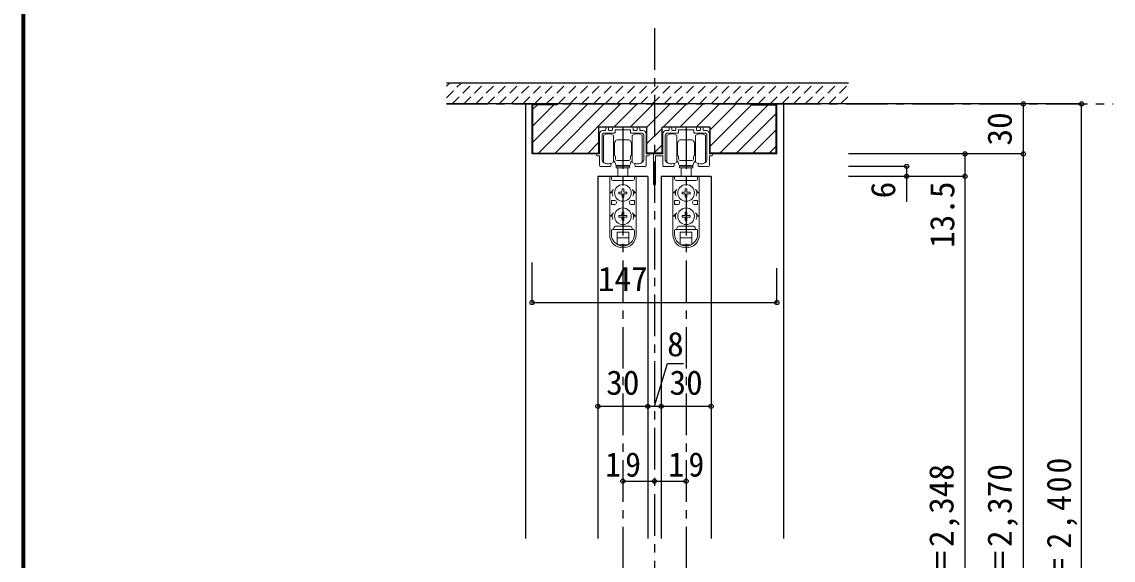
# Model space of a CAD drawing. Units: millimetres, scale not verified. Extents: x -973 to 977, y -718 to 696.
# Drawn here: x -973 to -318, y -322 to 1 of the extents above; entities that cross this region are included whole.
import ezdxf
from ezdxf.enums import TextEntityAlignment as Align

# ---------------------------------------------------------------- set-up
doc = ezdxf.new("R2010")
doc.units = ezdxf.units.MM
doc.header["$LTSCALE"] = 5
doc.header["$PDMODE"] = 32
doc.header["$PDSIZE"] = 2.5
doc.linetypes.add('CHAIN1', pattern=[8, 5, -1, 1, -1])
doc.linetypes.add('DASHED1', pattern=[1.8, 1.2, -0.6])
for name, color, linetype in [('0-1_通り芯', 4, 'CHAIN1'), ('0-4_枠', 3, 'Continuous'), ('0-6_扉', 6, 'Continuous'), ('0-B_寸法', 4, 'Continuous'), ('0-C_ハッチ', 4, 'DASHED1'), ('F-1_枠', 6, 'Continuous')]:
    doc.layers.add(name, color=color, linetype=linetype)
doc.layers.add('0-7_金物', color=7, linetype='Continuous', lineweight=18)
doc.styles.add('ＭＳ ゴシック', font='')
doc.styles.get('ＭＳ ゴシック').set_extended_font_data('MS Gothic')

# ---------------------------------------------------------------- blocks, each defined once
blk = doc.blocks.new('戸車(上吊)')
at = {"layer": '0-7_金物'}
for p, q in [((-11.601, 12.792), (-11.601, 28.792)), ((-5.601, 28.792), (-5.601, 20.792)), ((-3.501, 26.292), (-0.001, 26.292)), ((3.499, 26.292), (-0.001, 26.292)), ((5.599, 28.792), (5.599, 20.792)), ((11.599, 12.792), (11.599, 28.792)), ((-5.601, 24.792), (-5.301, 24.792)), ((-5.601, 23.292), (-5.101, 23.292)), ((-5.601, 20.792), (-5.601, 12.792)), ((-5.101, 24.592), (-5.301, 24.792)), ((-5.301, 23.292), (-5.101, 23.492)), ((-5.101, 24.792), (-5.101, 20.792)), ((-5.001, 24.792), (-5.101, 24.792)), ((-5.101, 16.792), (-5.101, 20.792)), ((4.999, 24.792), (5.099, 24.792)), ((5.099, 24.792), (5.099, 20.792)), ((5.099, 24.592), (5.299, 24.792)), ((5.299, 23.292), (5.099, 23.492)), ((5.599, 23.292), (5.099, 23.292)), ((5.099, 16.792), (5.099, 20.792)), ((5.599, 24.792), (5.299, 24.792)), ((5.599, 20.792), (5.599, 12.792)), ((-5.601, 18.292), (-5.101, 18.292)), ((-5.601, 16.792), (-5.301, 16.792)), ((-5.101, 18.092), (-5.301, 18.292)), ((-5.101, 16.992), (-5.301, 16.792)), ((-5.001, 16.792), (-5.101, 16.792)), ((-4.501, 14.792), (-4.501, 16.292)), ((-3.501, 13.792), (-0.001, 13.792)), ((3.499, 13.792), (-0.001, 13.792)), ((4.499, 14.792), (4.499, 16.292)), ((4.999, 16.792), (5.099, 16.792)), ((5.099, 18.092), (5.299, 18.292)), ((5.599, 18.292), (5.099, 18.292)), ((5.099, 16.992), (5.299, 16.792)), ((5.599, 16.792), (5.299, 16.792)), ((-4.001, 10.492), (-4.001, 9.492)), ((3.999, 10.492), (-4.001, 10.492)), ((-4.001, 9.492), (3.999, 9.492)), ((-0.001, 10.792), (-3.501, 10.792)), ((-3.001, 10.792), (-3.001, 10.492)), ((-3.001, 4.292), (-3.001, 9.492)), ((-0.001, 10.792), (3.499, 10.792)), ((2.999, 10.792), (2.999, 10.492)), ((2.999, 9.492), (2.999, 4.292)), ((3.999, 10.492), (3.999, 9.492)), ((-7.9, 4.292), (-7.9, -30.608)), ((-7.857, 4.292), (7.943, 4.292)), ((-6.9, 4.292), (-6.9, 2.792)), ((-5.9, 1.792), (5.9, 1.792)), ((6.9, 4.292), (6.9, 2.792)), ((7.9, 4.292), (7.9, -30.608)), ((-5.657, -3.708), (-7.5, -5.708)), ((-6.4, -5.708), (-7.5, -5.708)), ((-0.52, -5.188), (-2.45, -5.222)), ((-2.45, -5.222), (-2.45, -6.194)), ((-0.52, -6.227), (-2.45, -6.194)), ((-0.52, -5.188), (-0.486, -3.258)), ((-0.52, -6.227), (-0.486, -8.158)), ((0.486, -3.258), (-0.486, -3.258)), ((0.52, -5.188), (0.486, -3.258)), ((0.52, -6.227), (0.486, -8.158)), ((0.52, -5.188), (2.45, -5.222)), ((0.52, -6.227), (2.45, -6.194)), ((2.45, -6.194), (2.45, -5.222)), ((5.657, -3.708), (7.5, -5.708)), ((6.4, -5.708), (7.5, -5.708)), ((-6.9, -10.208), (-6.9, -12.708)), ((-4.9, -10.208), (-6.9, -10.208)), ((-4.9, -12.708), (-6.9, -12.708)), ((-3.9, -11.208), (-3.9, -11.708)), ((-0.486, -8.158), (0.486, -8.158)), ((3.9, -11.208), (3.9, -11.708)), ((4.9, -10.208), (6.9, -10.208)), ((4.9, -12.708), (6.9, -12.708)), ((6.9, -10.208), (6.9, -12.708)), ((-5.657, -17.708), (-7.5, -19.708)), ((-0.52, -19.188), (-2.45, -19.222)), ((-2.45, -19.222), (-2.45, -20.194)), ((-0.52, -19.188), (-0.486, -17.258)), ((0.486, -17.258), (-0.486, -17.258)), ((0.52, -19.188), (0.486, -17.258)), ((0.52, -19.188), (2.45, -19.222)), ((2.45, -20.194), (2.45, -19.222)), ((5.657, -17.708), (7.5, -19.708)), ((-6.4, -19.708), (-7.5, -19.708)), ((-4.4, -25.708), (4.4, -25.708)), ((-0.52, -20.227), (-2.45, -20.194)), ((-0.52, -20.227), (-0.486, -22.158)), ((-0.486, -22.158), (0.486, -22.158)), ((0.52, -20.227), (0.486, -22.158)), ((0.52, -20.227), (2.45, -20.194)), ((6.4, -19.708), (7.5, -19.708)), ((-6.9, -30.608), (-6.9, -28.208)), ((-6.4, -27.708), (6.4, -27.708)), ((-3.5, -29.208), (3.5, -29.208)), ((-3.5, -36.554), (-3.5, -29.208)), ((-3.5, -32.708), (3.5, -32.708)), ((3.5, -36.554), (3.5, -29.208)), ((6.9, -30.608), (6.9, -28.208)), ((-3.028, -36.808), (3.028, -36.808))]:
    blk.add_line(p, q, dxfattribs=at)
for centre in [(0, -5.708), (0, -19.708)]:
    blk.add_circle(centre, 5, dxfattribs=at)
for centre, radius, start, end in [((-8.601, 24.792), 5, 53.1301, 126.8699), ((-3.501, 25.292), 1, 90, 180), ((3.499, 25.292), 1, 0, 90), ((8.599, 24.792), 5, 53.1301, 126.8699), ((-5.001, 25.292), 0.5, 270, 0), ((4.999, 25.292), 0.5, 180, 270), ((-6.501, 11.792), 2, 0, 63.25632), ((-5.001, 16.292), 0.5, 0, 90), ((-3.501, 14.792), 1, 180, 270), ((3.499, 14.792), 1, 270, 0), ((4.999, 16.292), 0.5, 90, 180), ((6.499, 11.792), 2, 116.74368, 180), ((-8.601, 16.792), 5, 233.1301, 306.8699), ((-3.501, 11.792), 1, 180, 270), ((3.499, 11.792), 1, 270, 0), ((8.599, 16.792), 5, 233.1301, 306.8699), ((-5.9, 2.792), 1, 180, 270), ((5.9, 2.792), 1, 270, 0), ((0, -5.708), 6.4, 167.82427, 198.20996), ((0, -5.708), 6.4, 341.79004, 12.17573), ((-4.9, -11.208), 1, 0, 90), ((-4.9, -11.708), 1, 270, 0), ((4.9, -11.208), 1, 90, 180), ((4.9, -11.708), 1, 180, 270), ((0, -19.708), 6.4, 167.82427, 198.20996), ((0, -19.708), 6.4, 341.79004, 12.17573), ((-4.4, -26.708), 1, 90, 180), ((4.4, -26.708), 1, 0, 90), ((0, -30.808), 7.9, 180, 0), ((-6.4, -28.208), 0.5, 90, 180), ((0, -30.608), 6.9, 180, 0), ((-6.4, -26.708), 1, 270, 0), ((6.4, -26.708), 1, 180, 270), ((6.4, -28.208), 0.5, 0, 90)]:
    blk.add_arc(centre, radius, start, end, dxfattribs=at)
blk = doc.blocks.new('レール金具(全般)')
at = {"layer": '0-7_金物'}
for p, q in [((-10.65, 6.888), (-12, 6.888)), ((-10.15, 8.388), (-10.15, 7.388)), ((-9.15, 8.888), (-9.65, 8.888)), ((-8.65, 7.388), (-8.65, 8.388)), ((-6.65, 6.888), (-8.15, 6.888)), ((-6.15, 8.388), (-6.15, 7.388)), ((5.65, 8.888), (-5.65, 8.888)), ((-4.65, 5.688), (-4.65, 7.088)), ((4.65, 7.088), (4.65, 5.688)), ((6.15, 7.388), (6.15, 8.388)), ((8.15, 6.888), (6.65, 6.888)), ((8.65, 8.388), (8.65, 7.388)), ((9.65, 8.888), (9.15, 8.888)), ((10.15, 7.388), (10.15, 8.388)), ((12, 6.888), (10.65, 6.888)), ((-12.5, -10.898), (-12.5, 3.888)), ((-11, 5.388), (-4.95, 5.388)), ((4.95, 5.388), (11, 5.388)), ((12.5, 3.888), (12.5, -10.898)), ((-13.5, -14.612), (-7.65, -14.612)), ((-7.15, -14.112), (-7.15, -13.224)), ((7.15, -13.224), (7.15, -14.112)), ((7.65, -14.612), (13.5, -14.612))]:
    blk.add_line(p, q, dxfattribs=at)
for points in [[(-4.35, 7.388), (-0.3, 7.388), (0, 7.688), (0.3, 7.388), (4.35, 7.388)], [(-14, 4.888), (-14, -7.112), (-15.4, -7.112)], [(15.4, -7.112), (14, -7.112), (14, 4.888)], [(-15.4, -8.312), (-14, -8.312), (-14, -14.112)], [(14, -14.112), (14, -8.312), (15.4, -8.312)]]:
    blk.add_lwpolyline(points, dxfattribs=at)
for centre, radius, start, end in [((-12, 4.888), 2, 90, 180), ((-10.65, 7.388), 0.5, 270, 0), ((-9.65, 8.388), 0.5, 90, 180), ((-9.15, 8.388), 0.5, 0, 90), ((-8.15, 7.388), 0.5, 180, 270), ((-6.65, 7.388), 0.5, 270, 0), ((-5.65, 8.388), 0.5, 90, 180), ((-4.35, 7.088), 0.3, 90, 180), ((4.35, 7.088), 0.3, 360, 90), ((5.65, 8.388), 0.5, 360, 90), ((6.65, 7.388), 0.5, 180, 270), ((8.15, 7.388), 0.5, 270, 360), ((9.15, 8.388), 0.5, 90, 180), ((9.65, 8.388), 0.5, 360, 90), ((10.65, 7.388), 0.5, 180, 270), ((12, 4.888), 2, 0, 90), ((-11, 3.888), 1.5, 90, 180), ((-4.95, 5.688), 0.3, 270, 360), ((4.95, 5.688), 0.3, 180, 270), ((11, 3.888), 1.5, 0, 90), ((-15.4, -7.712), 0.6, 90, 270), ((-12.2, -10.898), 0.3, 180, 192.08406), ((-10.538, -10.542), 2, 192.08406, 228.89829), ((-8.771, -8.112), 5, 231.94944, 269.54933), ((-8.85, -8.112), 5, 270.45826, 285.31651), ((-7.45, -13.224), 0.3, 360, 105.31651), ((7.45, -13.224), 0.3, 74.68349, 180), ((8.85, -8.112), 5, 254.68349, 269.54174), ((8.771, -8.112), 5, 270.45067, 308.05056), ((10.538, -10.542), 2, 311.10171, 347.91594), ((12.2, -10.898), 0.3, 347.91594, 0), ((15.4, -7.712), 0.6, 270, 90), ((-13.5, -14.112), 0.5, 180, 270), ((-7.65, -14.112), 0.5, 270, 0), ((7.65, -14.112), 0.5, 180, 270), ((13.5, -14.112), 0.5, 270, 0)]:
    blk.add_arc(centre, radius, start, end, dxfattribs=at)
blk = doc.blocks.new('レール金物(幕板付)')
at = {"layer": '0-7_金物'}
for p, q in [((-13.092, 7.847), (-11.742, 7.847)), ((-11.242, 8.347), (-11.242, 9.347)), ((-10.742, 9.847), (-10.242, 9.847)), ((-9.742, 9.347), (-9.742, 8.347)), ((-9.242, 7.847), (-7.742, 7.847)), ((-7.242, 8.347), (-7.242, 9.347)), ((-6.742, 9.847), (4.558, 9.847)), ((-5.742, 8.047), (-5.742, 6.647)), ((3.558, 6.647), (3.558, 8.047)), ((5.058, 9.347), (5.058, 8.347)), ((5.558, 7.847), (7.058, 7.847)), ((7.558, 8.347), (7.558, 9.347)), ((8.058, 9.847), (8.558, 9.847)), ((9.058, 9.347), (9.058, 8.347)), ((9.558, 7.847), (10.908, 7.847)), ((-13.592, 4.847), (-13.592, -9.939)), ((-6.042, 6.347), (-12.092, 6.347)), ((9.908, 6.347), (3.858, 6.347)), ((11.408, -9.939), (11.408, 4.847)), ((18.508, -6.353), (18.508, -24.553)), ((-8.242, -12.265), (-8.242, -13.153)), ((6.058, -13.153), (6.058, -12.265)), ((6.437, -11.975), (7.679, -12.153)), ((17.308, -24.553), (17.308, -7.553)), ((-8.742, -13.653), (-14.592, -13.653)), ((12.408, -13.653), (6.558, -13.653))]:
    blk.add_line(p, q, dxfattribs=at)
for points in [[(3.258, 8.347), (-0.792, 8.347), (-1.092, 8.647), (-1.392, 8.347), (-5.442, 8.347)], [(-16.492, -6.153), (-15.092, -6.153), (-15.092, 5.847)], [(12.908, 5.847), (12.908, -6.153), (18.308, -6.153)], [(-15.092, -13.153), (-15.092, -7.353), (-16.492, -7.353)], [(17.108, -7.353), (12.908, -7.353), (12.908, -13.153)]]:
    blk.add_lwpolyline(points, dxfattribs=at)
for centre, radius, start, end in [((-13.092, 5.847), 2, 90, 180), ((-11.742, 8.347), 0.5, 270, 0), ((-10.742, 9.347), 0.5, 90, 180), ((-10.242, 9.347), 0.5, 0, 90), ((-9.242, 8.347), 0.5, 180, 270), ((-7.742, 8.347), 0.5, 270, 0), ((-6.742, 9.347), 0.5, 90, 180), ((-6.042, 6.647), 0.3, 270, 360), ((-5.442, 8.047), 0.3, 90, 180), ((3.258, 8.047), 0.3, 360, 90), ((3.858, 6.647), 0.3, 180, 270), ((4.558, 9.347), 0.5, 360, 90), ((5.558, 8.347), 0.5, 180, 270), ((7.058, 8.347), 0.5, 270, 360), ((8.058, 9.347), 0.5, 90, 180), ((8.558, 9.347), 0.5, 360, 90), ((9.558, 8.347), 0.5, 180, 270), ((10.908, 5.847), 2, 0, 90), ((-12.092, 4.847), 1.5, 90, 180), ((9.908, 4.847), 1.5, 0, 90), ((-16.492, -6.753), 0.6, 90, 270), ((18.308, -6.353), 0.2, 0, 90), ((-13.292, -9.939), 0.3, 180, 192.08406), ((-11.63, -9.583), 2, 192.08406, 228.89829), ((-9.863, -7.153), 5, 231.94944, 270), ((-9.95, -7.112), 5.042, 270.99736, 285.28454), ((-8.542, -12.265), 0.3, 360, 105.31651), ((6.358, -12.265), 0.3, 74.68349, 180), ((7.679, -7.153), 5, 270, 308.05056), ((9.446, -9.583), 2, 311.10171, 347.91594), ((11.108, -9.939), 0.3, 347.91594, 0), ((17.108, -7.553), 0.2, 360, 90), ((-14.592, -13.153), 0.5, 180, 270), ((-8.742, -13.153), 0.5, 270, 0), ((6.558, -13.153), 0.5, 180, 270), ((12.408, -13.153), 0.5, 270, 360), ((17.908, -24.553), 0.6, 180, 0)]:
    blk.add_arc(centre, radius, start, end, dxfattribs=at)

msp = doc.modelspace()

# ---------------------------------------------------------------- linework, layer by layer
at = {"layer": '0-1_通り芯'}
for p, q in [((-593.347, -2.5), (-593.347, -583.081)), ((-718.347, -48), (-317.847, -48)), ((-612.347, -62), (-612.347, -555.5)), ((-574.347, -62), (-574.347, -555.5))]:
    msp.add_line(p, q, dxfattribs=at)
at = {"layer": '0-4_枠', "color": 4}
for p, q in [((-666.847, -48), (-670.847, -48)), ((-670.847, -48), (-670.847, -309.078)), ((-519.847, -48), (-515.847, -48)), ((-515.847, -48), (-515.847, -309.078))]:
    msp.add_line(p, q, dxfattribs=at)
at = {"layer": '0-4_枠'}
for p, q in [((-666.847, -78), (-666.847, -48)), ((-519.847, -48), (-666.847, -48)), ((-666.347, -77.5), (-666.347, -48.5)), ((-651.847, -48.5), (-666.347, -48.5)), ((-651.847, -48), (-651.847, -48.5)), ((-534.847, -48.5), (-534.847, -48)), ((-534.847, -48.5), (-520.347, -48.5)), ((-520.347, -77.5), (-520.347, -48.5)), ((-519.847, -78), (-519.847, -48)), ((-626.747, -78), (-626.747, -62)), ((-597.947, -62), (-626.747, -62)), ((-597.947, -78), (-597.947, -62)), ((-588.747, -78), (-588.747, -62)), ((-559.947, -62), (-588.747, -62)), ((-559.947, -78), (-559.947, -62)), ((-626.747, -78), (-666.847, -78)), ((-666.347, -77.5), (-626.747, -77.5)), ((-588.747, -77.5), (-597.947, -77.5)), ((-588.747, -78), (-597.947, -78)), ((-520.347, -77.5), (-559.947, -77.5)), ((-519.847, -78), (-559.947, -78))]:
    msp.add_line(p, q, dxfattribs=at)
at = {"layer": '0-6_扉'}
for p, q in [((-597.347, -91.5), (-627.347, -91.5)), ((-627.347, -91.5), (-627.347, -309.078)), ((-597.347, -91.5), (-597.347, -309.078)), ((-559.347, -91.5), (-589.347, -91.5)), ((-589.347, -91.5), (-589.347, -309.078)), ((-559.347, -91.5), (-559.347, -309.078))]:
    msp.add_line(p, q, dxfattribs=at)
at = {"layer": '0-B_寸法', "color": 2}
for p, q in [((-476.847, -35.5), (-718.347, -35.5)), ((-476.847, -48), (-718.347, -48))]:
    msp.add_line(p, q, dxfattribs=at)
at = {"layer": '0-B_寸法', "linetype": 'DASHED1'}
for p, q in [((-718.347, -44.395), (-709.452, -35.5)), ((-718.347, -37.324), (-716.523, -35.5)), ((-714.881, -48), (-702.381, -35.5)), ((-707.81, -48), (-695.31, -35.5)), ((-700.739, -48), (-688.239, -35.5)), ((-693.668, -48), (-681.168, -35.5)), ((-686.596, -48), (-674.096, -35.5)), ((-679.525, -48), (-667.025, -35.5)), ((-672.454, -48), (-659.954, -35.5)), ((-665.383, -48), (-652.883, -35.5)), ((-658.312, -48), (-645.812, -35.5)), ((-651.241, -48), (-638.741, -35.5)), ((-644.17, -48), (-631.67, -35.5)), ((-637.099, -48), (-624.599, -35.5)), ((-630.028, -48), (-617.528, -35.5)), ((-622.957, -48), (-610.457, -35.5)), ((-615.886, -48), (-603.386, -35.5)), ((-608.815, -48), (-596.315, -35.5)), ((-601.744, -48), (-589.244, -35.5)), ((-594.673, -48), (-582.173, -35.5)), ((-587.601, -48), (-575.101, -35.5)), ((-580.53, -48), (-568.03, -35.5)), ((-573.459, -48), (-560.959, -35.5)), ((-566.388, -48), (-553.888, -35.5)), ((-559.317, -48), (-546.817, -35.5)), ((-552.246, -48), (-539.746, -35.5)), ((-545.175, -48), (-532.675, -35.5)), ((-538.104, -48), (-525.604, -35.5)), ((-531.033, -48), (-518.533, -35.5)), ((-523.962, -48), (-511.462, -35.5)), ((-516.891, -48), (-504.391, -35.5)), ((-509.82, -48), (-497.32, -35.5)), ((-502.749, -48), (-490.249, -35.5)), ((-495.678, -48), (-483.178, -35.5)), ((-488.607, -48), (-476.847, -36.24)), ((-481.535, -48), (-476.847, -43.312))]:
    msp.add_line(p, q, dxfattribs=at)
at = {"layer": '0-B_寸法'}
for p, q in [((-336.847, -48), (-476.847, -48)), ((-371.847, -48), (-371.847, -555.5)), ((-336.847, -567.5), (-336.847, -48)), ((-371.847, -78), (-476.847, -78)), ((-406.847, -78), (-406.847, -555.5)), ((-441.847, -85.5), (-476.847, -85.5)), ((-406.847, -91.5), (-476.847, -91.5)), ((-441.847, -106.88), (-441.847, -85.5)), ((-666.847, -167.304), (-666.847, -143.246)), ((-519.847, -167.304), (-519.847, -146.746)), ((-666.847, -167.304), (-519.847, -167.304)), ((-627.347, -229.603), (-559.347, -229.603)), ((-612.347, -274.603), (-593.347, -274.603)), ((-593.347, -274.603), (-574.347, -274.603))]:
    msp.add_line(p, q, dxfattribs=at)
msp.add_lwpolyline([(-593.347, -229.603), (-585.551, -203.968), (-575.934, -203.968)], dxfattribs=at)
at = {"layer": '0-B_寸法', "color": 7}
for p in [(-371.847, -48), (-336.847, -48), (-406.847, -78), (-371.847, -78), (-441.847, -85.5), (-441.847, -91.5), (-406.847, -91.5), (-666.847, -167.304), (-519.847, -167.304), (-627.347, -229.603), (-597.347, -229.603), (-589.347, -229.603), (-559.347, -229.603), (-612.347, -274.603), (-593.347, -274.603), (-574.347, -274.603)]:
    msp.add_point(p, dxfattribs=at)
at = {"layer": '0-C_ハッチ', "linetype": 'Continuous'}
for p, q in [((-666.347, -70.972), (-643.375, -48)), ((-666.347, -51.173), (-663.674, -48.5)), ((-666.347, -61.073), (-653.774, -48.5)), ((-662.975, -77.5), (-633.475, -48)), ((-653.076, -77.5), (-623.576, -48)), ((-643.176, -77.5), (-613.676, -48)), ((-617.777, -62), (-603.777, -48)), ((-607.877, -62), (-593.877, -48)), ((-597.978, -62), (-583.978, -48)), ((-588.078, -62), (-574.078, -48)), ((-578.179, -62), (-564.179, -48)), ((-568.279, -62), (-554.279, -48)), ((-559.947, -63.567), (-544.38, -48)), ((-559.947, -73.467), (-534.847, -48.367)), ((-525.081, -48.5), (-554.081, -77.5)), ((-544.181, -77.5), (-520.347, -53.666)), ((-597.947, -71.869), (-588.747, -62.669)), ((-534.282, -77.5), (-520.347, -63.565)), ((-626.747, -70.97), (-633.277, -77.5)), ((-593.679, -77.5), (-588.747, -72.568)), ((-524.382, -77.5), (-520.347, -73.465))]:
    msp.add_line(p, q, dxfattribs=at)
at = {"layer": 'F-1_枠'}
for p, q in [((-973.347, 695.833), (-973.347, -700.833)), ((-972.514, 695.833), (-972.514, -700.833)), ((-971.68, 695.833), (-971.68, -700.833))]:
    msp.add_line(p, q, dxfattribs=at)

# ---------------------------------------------------------------- block references
at = {"layer": '0-7_金物'}
for name, p in [('レール金具(全般)', (-612.347, -70.888)), ('戸車(上吊)', (-612.346, -95.792)), ('戸車(上吊)', (-574.346, -95.792))]:
    msp.add_blockref(name, p, dxfattribs=at)
at = {"layer": '0-7_金物', "xscale": -1}
msp.add_blockref('レール金物(幕板付)', (-575.439, -71.847), dxfattribs=at)

# ---------------------------------------------------------------- texts
at = {"layer": '0-B_寸法', "color": 7, "style": 'ＭＳ ゴシック'}
for s, p in [('30', (-374.347, -73)), ('6', (-444.347, -104.727)), ('13.5', (-408.847, -134.5)), ('ＤＨ＝2,348', (-409.347, -374.167)), ('枠内＝2,370', (-374.347, -374.167))]:
    msp.add_text(s, height=14.66, rotation=90, dxfattribs=at).set_placement(p, align=Align.BOTTOM_LEFT)
for s, p in [('147', (-627.347, -164.804)), ('8', (-585.743, -203.968)), ('30', (-622.347, -227.103)), ('30', (-584.347, -227.103))]:
    msp.add_text(s, height=14.66, dxfattribs=at).set_placement(p, align=Align.BOTTOM_LEFT)
at = {"layer": '0-B_寸法', "color": 7, "char_height": 14.66, "attachment_point": 7, "style": 'ＭＳ ゴシック'}
for insert in [(-622.972, -272.103), (-584.972, -272.103)]:
    msp.add_mtext('\\T1.27;\\W0.95;19', dxfattribs=dict(at, insert=insert))
at = {"layer": '0-B_寸法', "color": 7, "insert": (-339.347, -382.917), "char_height": 14.66, "attachment_point": 7, "rotation": 90, "style": 'ＭＳ ゴシック'}
msp.add_mtext('\\T1.19;\\W0.95;枠外＝2,400', dxfattribs=at)

doc.saveas('drawing.dxf')
